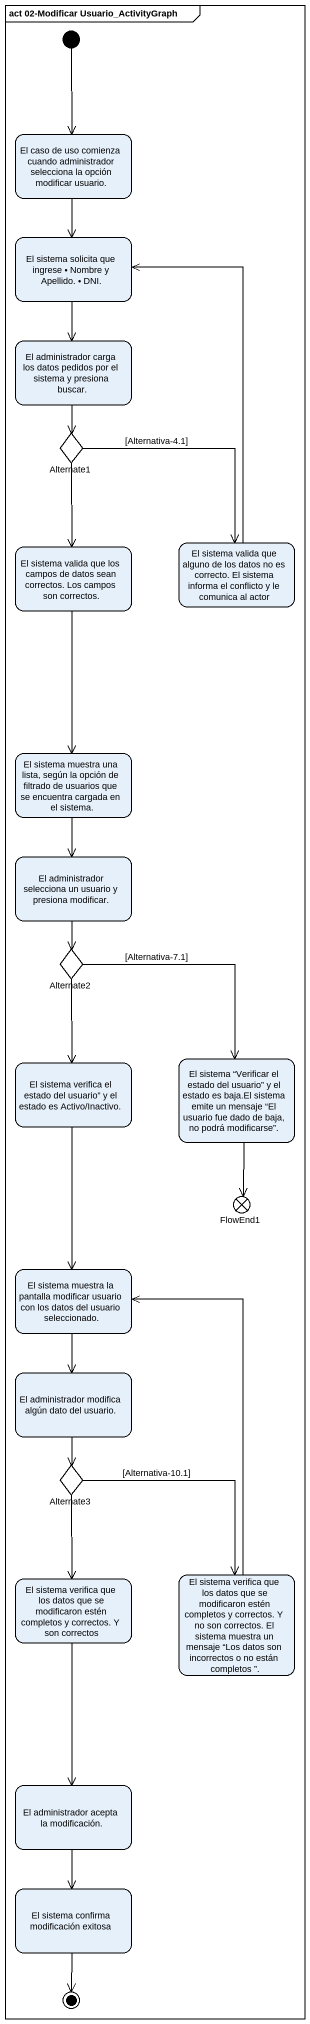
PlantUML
@startuml
mainframe act 02-Modificar Usuario_ActivityGraph
hide empty description
state "El caso de uso comienza cuando administrador selecciona la opción modificar usuario." as El_caso_de_uso_comienza
state "El sistema solicita que ingrese • Nombre y Apellido. • DNI." as El_sistema_solicita_que
state "El administrador carga los datos pedidos por el sistema y presiona buscar." as El_administrador_carga_los
state Alternate1 <<choice>>
state "El sistema valida que alguno de los datos no es correcto. El sistema informa el conflicto y le comunica al actor" as El_sistema_valida_que
state "El sistema valida que los campos de datos sean correctos. Los campos son correctos." as El_sistema_valida_que_los
state "El sistema muestra una lista, según la opción de filtrado de usuarios que se encuentra cargada en el sistema." as El_sistema_muestra_una
state "El administrador selecciona un usuario y presiona modificar." as El_administrador_selecciona
state Alternate2 <<choice>>
state "El sistema verifica el estado del usuario” y el estado es Activo/Inactivo." as El_sistema_verifica_el
state "El sistema “Verificar el estado del usuario” y el estado es baja.El sistema emite un mensaje “El usuario fue dado de baja, no podrá modificarse”." as El_sistema_Verificar_el
state FlowEnd1 <<end>>
state "El sistema muestra la pantalla modificar usuario con los datos del usuario seleccionado." as El_sistema_muestra_la
state "El administrador modifica algún dato del usuario." as El_administrador_modifica
state Alternate3 <<choice>>
state "El sistema verifica que los datos que se modificaron estén completos y correctos. Y son correctos" as El_sistema_verifica_que_los
state "El sistema verifica que los datos que se modificaron estén completos y correctos. Y no son correctos. El sistema muestra un mensaje “Los datos son incorrectos o no están completos ”." as El_sistema_verifica_que_los_2
state "El administrador acepta la modificación." as El_administrador_acepta_la
state "El sistema confirma modificación exitosa" as El_sistema_confirma
[*] --> El_caso_de_uso_comienza
El_caso_de_uso_comienza --> El_sistema_solicita_que
El_sistema_solicita_que --> El_administrador_carga_los
El_administrador_carga_los --> Alternate1
Alternate1 --> El_sistema_valida_que : [Alternativa-4.1]
Alternate1 --> El_sistema_valida_que_los
El_sistema_valida_que -up-> El_sistema_solicita_que
El_sistema_valida_que_los --> El_sistema_muestra_una
El_sistema_muestra_una --> El_administrador_selecciona
El_administrador_selecciona --> Alternate2
Alternate2 --> El_sistema_verifica_el
Alternate2 --> El_sistema_Verificar_el : [Alternativa-7.1]
El_sistema_verifica_el --> El_sistema_muestra_la
El_sistema_Verificar_el --> FlowEnd1
El_sistema_muestra_la --> El_administrador_modifica
El_administrador_modifica --> Alternate3
Alternate3 --> El_sistema_verifica_que_los
Alternate3 --> El_sistema_verifica_que_los_2 : [Alternativa-10.1]
El_sistema_verifica_que_los --> El_administrador_acepta_la
El_sistema_verifica_que_los_2 -up-> El_sistema_muestra_la
El_administrador_acepta_la --> El_sistema_confirma
El_sistema_confirma --> [*]
@enduml
